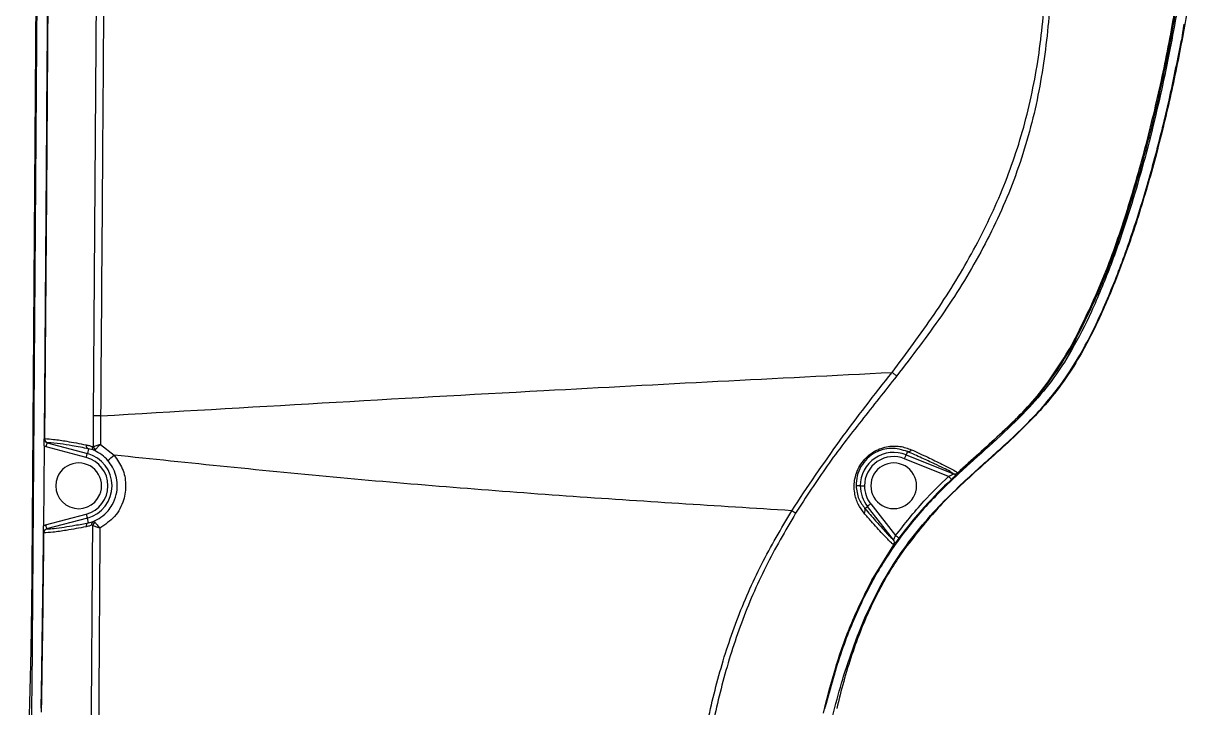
# Model space of a CAD drawing. Header units: millimetres. Extents: x -356 to 237, y 0 to 365.
# Drawn here: x 102.65 to 108.21, y 65.17 to 68.41 of the extents above; entities that cross this region are included whole.
import ezdxf

# ---------------------------------------------------------------- set-up
doc = ezdxf.new("R2010")
doc.units = ezdxf.units.MM

msp = doc.modelspace()

# ---------------------------------------------------------------- linework, layer by layer
at = {"color": 7, "linetype": 'Continuous', "lineweight": 25}
for p, q in [((102.7278, 71.3664), (102.6841, 65.2576)), ((102.6861, 65.8279), (102.7172, 70.1746)), ((102.977, 66.5539), (102.993, 68.8007)), ((102.9759, 66.4088), (102.977, 66.5539)), ((102.7433, 66.4451), (102.7444, 66.4458)), ((102.7589, 66.4267), (102.7579, 66.426)), ((102.7579, 66.426), (102.9473, 66.3752)), ((103.0094, 66.4187), (103.0739, 66.3676)), ((102.7423, 66.4115), (102.7396, 66.0329)), ((102.9422, 66.3562), (102.7528, 66.407)), ((102.9533, 66.3975), (102.9473, 66.3752)), ((102.9789, 66.3904), (102.9533, 66.3975)), ((106.8299, 66.3846), (106.8237, 66.3691)), ((106.8237, 66.3691), (107.0471, 66.2792)), ((107.0243, 66.2671), (106.8164, 66.3509)), ((106.6065, 66.2224), (106.5865, 66.2224)), ((106.6065, 66.2224), (106.6262, 66.2224)), ((106.6556, 66.1371), (106.7734, 65.9866)), ((102.7496, 66.0371), (102.9422, 66.0887)), ((106.628, 66.1154), (106.6401, 66.1249)), ((106.7639, 65.9669), (106.6401, 66.1249)), ((102.9473, 66.0697), (102.7547, 66.0181)), ((102.9532, 66.0477), (102.9473, 66.0697)), ((102.9532, 66.0477), (102.9759, 66.0538)), ((102.7401, 65.9992), (102.74, 65.9981)), ((106.6613, 65.7756), (106.7648, 65.9434)), ((106.7651, 65.9435), (106.6619, 65.7758)), ((102.6861, 65.8279), (102.6882, 65.8288))]:
    msp.add_line(p, q, dxfattribs=at)
at = {"color": 7, "linetype": 'Continuous', "lineweight": 25, "flags": 128}
for points in [[(102.7618, 68.7594), (102.7535, 67.6021), (102.7493, 67.0235), (102.7449, 66.4457)], [(108.1379, 68.4087), (108.1319, 68.3678), (108.1267, 68.3329)], [(106.7568, 66.7597), (106.7599, 66.7573), (106.7629, 66.755), (106.7659, 66.7527), (106.7688, 66.7505), (106.7716, 66.7484), (106.7742, 66.7464), (106.7767, 66.7445), (106.7789, 66.7428)], [(103.0102, 66.5537), (103.0053, 66.5537), (103.0005, 66.5538), (102.9958, 66.5538), (102.9913, 66.5538), (102.9871, 66.5538), (102.9833, 66.5539), (102.9799, 66.5539), (102.977, 66.5539)], [(102.7528, 66.407), (102.7537, 66.4106), (102.7547, 66.4141), (102.7555, 66.4173), (102.7563, 66.4202), (102.7569, 66.4225), (102.7574, 66.4243), (102.7577, 66.4255), (102.7579, 66.426)], [(102.9422, 66.3562), (102.9432, 66.3598), (102.9441, 66.3633), (102.945, 66.3665), (102.9457, 66.3694), (102.9464, 66.3718), (102.9469, 66.3736), (102.9472, 66.3747), (102.9473, 66.3752)], [(106.8164, 66.3509), (106.8178, 66.3544), (106.8191, 66.3577), (106.8204, 66.3608), (106.8215, 66.3636), (106.8224, 66.3658), (106.8231, 66.3676), (106.8235, 66.3687), (106.8237, 66.3691)], [(107.0379, 66.2529), (107.0375, 66.2533), (107.0367, 66.2541), (107.0354, 66.2555), (107.0337, 66.2573), (107.0317, 66.2594), (107.0294, 66.2618), (107.0269, 66.2644), (107.0243, 66.2671)], [(106.6556, 66.1371), (106.6526, 66.1347), (106.6498, 66.1325), (106.6472, 66.1305), (106.6448, 66.1286), (106.6429, 66.1271), (106.6414, 66.126), (106.6405, 66.1252), (106.6401, 66.1249)], [(102.9422, 66.0887), (102.9432, 66.0851), (102.9441, 66.0816), (102.945, 66.0783), (102.9457, 66.0755), (102.9464, 66.0731), (102.9469, 66.0713), (102.9472, 66.0702), (102.9473, 66.0697)], [(102.7496, 66.0371), (102.7506, 66.0335), (102.7515, 66.03), (102.7524, 66.0267), (102.7532, 66.0239), (102.7538, 66.0215), (102.7543, 66.0197), (102.7546, 66.0186), (102.7547, 66.0181)], [(106.7893, 65.975), (106.7889, 65.9753), (106.7879, 65.976), (106.7864, 65.9771), (106.7844, 65.9785), (106.782, 65.9803), (106.7794, 65.9823), (106.7764, 65.9844), (106.7734, 65.9866)]]:
    msp.add_lwpolyline(points, dxfattribs=at)
at = {"color": 7, "linetype": 'Continuous', "lineweight": 25}
for centre, radius, start, end in [((107.489, 66.6764), 0.2413, 59.7415, 60.7307), ((102.7641, 66.4457), 0.0197, 179.6473, 254.9302), ((102.7645, 66.4456), 0.0196, 179.5627, 254.3943), ((102.9593, 66.4147), 0.0182, 174.5245, 250.7164), ((102.9064, 66.2224), 0.1581, 285.0005, 74.9995), ((102.987, 66.4057), 0.0173, 171.0415, 241.8925), ((102.9994, 66.4131), 0.0239, 190.2179, 234.6121), ((102.7077, 66.7741), 0.5472, 307.9509, 312.0115), ((106.7646, 66.2224), 0.1581, 68.0654, 179.9999), ((106.7646, 66.2224), 0.1385, 68.065, 180.0006), ((106.8335, 66.4009), 0.0167, 257.5126, 333.2462), ((102.9064, 66.2224), 0.1083, 337.4772, 157.4775), ((102.9064, 66.2224), 0.1385, 284.9995, 75.0005), ((106.7646, 66.2224), 0.1083, 337.4767, 157.4776), ((102.9064, 66.2224), 0.1083, 157.4777, 337.4771), ((106.7646, 66.2224), 0.1083, 157.4767, 337.4776), ((107.054, 66.2986), 0.0197, 248.2423, 312.8676), ((107.0541, 66.2986), 0.0197, 248.1231, 312.8813), ((107.0544, 66.2975), 0.0197, 248.1217, 312.8898), ((106.7646, 66.2224), 0.1581, 179.9992, 218.0672), ((106.7646, 66.2224), 0.1385, 180.0019, 218.0622), ((106.5388, 66.5198), 0.4885, 238.273, 240.7967), ((106.6127, 66.1064), 0.0178, 311.4785, 30.7408), ((102.9592, 66.0305), 0.0183, 109.3264, 186.8166), ((102.9839, 66.0381), 0.0176, 117.1096, 189.7559), ((102.9971, 66.0294), 0.0244, 124.8985, 168.6359), ((102.7601, 65.9992), 0.0196, 105.5919, 180.5787), ((106.7483, 65.9548), 0.0197, 324.4894, 37.7331), ((106.7485, 65.9546), 0.0198, 325.3661, 37.5794), ((106.7489, 65.9546), 0.0196, 325.6035, 38.3817), ((106.6611, 65.7767), 0.00113, 280.3319, 311.3569)]:
    msp.add_arc(centre, radius, start, end, dxfattribs=at)
for points, knots in [([(106.7568, 66.7597), (106.8243, 66.8502), (106.9593, 67.0309), (107.1375, 67.3179), (107.2847, 67.6212), (107.3925, 67.941), (107.4589, 68.2721), (107.4867, 68.608), (107.5609, 69.4449), (107.6347, 70.2699), (107.7031, 71.0833), (107.7348, 71.382), (107.7383, 71.6849), (107.6997, 71.9866), (107.6226, 72.2818), (107.5079, 72.5645), (107.3574, 72.8298), (107.1737, 73.0738), (106.9604, 73.2918), (106.7204, 73.4801), (106.458, 73.6362), (106.1776, 73.7556), (105.8839, 73.8407), (105.6824, 73.8643), (105.5814, 73.8762)], [0, 0, 0, 0, 0.040049, 0.080022, 0.119662, 0.15941, 0.199404, 0.239163, 0.278913, 0.497538, 0.533029, 0.56852, 0.604113, 0.64022, 0.676108, 0.712057, 0.74817, 0.784014, 0.820127, 0.856075, 0.891961, 0.928112, 0.963965, 1, 1, 1, 1]), ([(105.5835, 73.9033), (105.673, 73.8928), (105.8512, 73.8719), (106.1122, 73.8023), (106.3639, 73.706), (106.6028, 73.5811), (106.8261, 73.4302), (107.0309, 73.2551), (107.2145, 73.0579), (107.3749, 72.8414), (107.5099, 72.6083), (107.6176, 72.3612), (107.6967, 72.1036), (107.7457, 71.8389), (107.7653, 71.5712), (107.7506, 71.3059), (107.7254, 71.0437), (107.6602, 70.2832), (107.5923, 69.4949), (107.5178, 68.6787), (107.4929, 68.3309), (107.4367, 67.9843), (107.3328, 67.6466), (107.1825, 67.3258), (106.9951, 67.0243), (106.8509, 66.8365), (106.7789, 66.7428)], [0, 0, 0, 0, 0.031708, 0.0632, 0.094889, 0.126548, 0.158007, 0.189678, 0.221312, 0.252768, 0.284449, 0.316077, 0.347541, 0.379248, 0.41076, 0.441917, 0.472769, 0.503619, 0.710934, 0.751657, 0.7925, 0.833821, 0.875118, 0.916614, 0.958341, 1, 1, 1, 1]), ([(108.1649, 68.9409), (108.1544, 68.837), (108.1315, 68.6107), (108.0684, 68.2552), (107.9832, 67.8735), (107.8878, 67.5373), (107.792, 67.2618), (107.7058, 67.0536), (107.6146, 66.8717), (107.5163, 66.7197), (107.4021, 66.5846), (107.2704, 66.4578), (107.1217, 66.3265), (106.9686, 66.184), (106.8292, 66.0279), (106.7076, 65.854), (106.6041, 65.6616), (106.5107, 65.433), (106.4645, 65.2648), (106.4398, 65.1749)], [0, 0, 0, 0, 0.073632, 0.160427, 0.254544, 0.349495, 0.406756, 0.460249, 0.50839, 0.550075, 0.587673, 0.632921, 0.678952, 0.727587, 0.780471, 0.826234, 0.876995, 0.934303, 1, 1, 1, 1]), ([(108.2121, 68.9367), (108.2027, 68.8409), (108.1837, 68.6491), (108.1361, 68.363), (108.0787, 68.078), (108.0102, 67.7959), (107.9306, 67.5176), (107.8448, 67.2664), (107.7532, 67.0432), (107.6678, 66.8707), (107.5801, 66.7296), (107.494, 66.6175), (107.3648, 66.4786), (107.1877, 66.3214), (106.9772, 66.1319), (106.8627, 65.9837), (106.8058, 65.9101)], [0, 0, 0, 0, 0.083856, 0.167954, 0.25251, 0.337132, 0.420822, 0.504668, 0.568235, 0.630952, 0.672116, 0.712834, 0.753911, 0.837197, 0.919115, 1, 1, 1, 1]), ([(102.7444, 66.4458), (102.7455, 66.5896), (102.7479, 66.8775), (102.7509, 67.3092), (102.7554, 67.9366), (102.7588, 68.42), (102.7612, 68.7594)], [0, 0, 0, 0, 0.186488, 0.373191, 0.559899, 1, 1, 1, 1]), ([(103.0263, 68.7912), (103.0233, 68.3735), (103.0178, 67.6277), (103.0125, 66.8819), (103.0102, 66.5537)], [0, 0, 0, 0, 0.56, 1, 1, 1, 1]), ([(107.6069, 66.8869), (107.6559, 66.9853), (107.7532, 67.1812), (107.8608, 67.491), (107.953, 67.8041), (108.0292, 68.1215), (108.0934, 68.4418), (108.1226, 68.6574), (108.1372, 68.7653)], [0, 0, 0, 0, 0.1679751, 0.3343199, 0.5006589, 0.6672079, 0.8334897, 1, 1, 1, 1]), ([(108.1409, 68.7648), (108.1262, 68.6569), (108.0969, 68.4412), (108.033, 68.1207), (107.9572, 67.803), (107.8652, 67.4896), (107.7579, 67.1792), (107.6598, 66.9833), (107.6105, 66.8848)], [0, 0, 0, 0, 0.166437, 0.332655, 0.499157, 0.665483, 0.831867, 1, 1, 1, 1]), ([(106.5232, 65.3072), (106.547, 65.3806), (106.592, 65.519), (106.6781, 65.7073), (106.7713, 65.8681), (106.8712, 66.0051), (106.9752, 66.1232), (107.0998, 66.2459), (107.2459, 66.3752), (107.4093, 66.525), (107.5504, 66.6863), (107.6661, 66.87), (107.764, 67.0716), (107.8551, 67.3008), (107.9379, 67.5495), (108.0112, 67.8092), (108.0751, 68.0711), (108.1097, 68.2465), (108.1267, 68.3329)], [0, 0, 0, 0, 0.06607, 0.124564, 0.177092, 0.225066, 0.269644, 0.311764, 0.374867, 0.436804, 0.501641, 0.55779, 0.622304, 0.693442, 0.769026, 0.846825, 0.924582, 1, 1, 1, 1]), ([(107.0675, 66.2842), (107.1338, 66.3439), (107.2674, 66.4641), (107.4633, 66.6538), (107.559, 66.8091), (107.6069, 66.8869)], [0, 0, 0, 0, 0.329659, 0.664046, 1, 1, 1, 1]), ([(107.6105, 66.8848), (107.5619, 66.8072), (107.4648, 66.6525), (107.2675, 66.464), (107.1339, 66.3438), (107.0675, 66.2841)], [0, 0, 0, 0, 0.336354, 0.670625, 1, 1, 1, 1]), ([(103.0102, 66.5537), (103.7095, 66.5947), (104.9581, 66.6679), (106.2072, 66.7317), (106.7568, 66.7597)], [0, 0, 0, 0, 0.56, 1, 1, 1, 1]), ([(106.2819, 66.1043), (106.3569, 66.2165), (106.5069, 66.4409), (106.6735, 66.6534), (106.7568, 66.7597)], [0, 0, 0, 0, 0.499807, 1, 1, 1, 1]), ([(106.7789, 66.7428), (106.7231, 66.6722), (106.6116, 66.5314), (106.4462, 66.319), (106.349, 66.1685), (106.3004, 66.0934)], [0, 0, 0, 0, 0.3345, 0.667645, 1, 1, 1, 1]), ([(103.0102, 66.5537), (103.0101, 66.5285), (103.0098, 66.4835), (103.0095, 66.4385), (103.0094, 66.4187)], [0, 0, 0, 0, 0.560018, 1, 1, 1, 1]), ([(102.7423, 66.4115), (102.7423, 66.4145), (102.7424, 66.4207), (102.7427, 66.4319), (102.743, 66.4401), (102.7433, 66.4451)], [0, 0, 0, 0, 0.273896, 0.55274, 1, 1, 1, 1]), ([(102.7433, 66.4451), (102.7435, 66.443), (102.7438, 66.4387), (102.747, 66.4329), (102.7517, 66.4282), (102.7558, 66.4267), (102.7579, 66.426)], [0, 0, 0, 0, 0.247454, 0.496515, 0.747292, 1, 1, 1, 1]), ([(102.7444, 66.4458), (102.7444, 66.4458), (102.7446, 66.4458), (102.7448, 66.4458), (102.7449, 66.4457)], [0, 0, 0, 0, 0.409406, 1, 1, 1, 1]), ([(102.7449, 66.4457), (102.7591, 66.4447), (102.7942, 66.4422), (102.8597, 66.4322), (102.9107, 66.4223), (102.9412, 66.4164)], [0, 0, 0, 0, 0.215376, 0.53118, 1, 1, 1, 1]), ([(102.7592, 66.4267), (102.7591, 66.4267), (102.7591, 66.4267), (102.759, 66.4267), (102.7589, 66.4267)], [0, 0, 0, 0, 0.697184, 1, 1, 1, 1]), ([(102.9533, 66.3975), (102.9273, 66.4026), (102.8826, 66.4114), (102.818, 66.422), (102.7791, 66.4251), (102.7592, 66.4267)], [0, 0, 0, 0, 0.40416, 0.695706, 1, 1, 1, 1]), ([(102.9412, 66.4164), (102.9465, 66.4153), (102.9562, 66.4131), (102.9657, 66.4098), (102.9699, 66.4084)], [0, 0, 0, 0, 0.546602, 1, 1, 1, 1]), ([(102.9759, 66.4088), (102.9782, 66.4095), (102.9831, 66.4109), (102.9911, 66.4133), (103, 66.4159), (103.0062, 66.4178), (103.0094, 66.4187)], [0, 0, 0, 0, 0.198729, 0.442535, 0.714336, 1, 1, 1, 1]), ([(103.0094, 66.4187), (103.007, 66.4164), (103.0025, 66.4118), (102.9962, 66.4051), (102.9906, 66.399), (102.9871, 66.3953), (102.9856, 66.3936)], [0, 0, 0, 0, 0.2874, 0.559716, 0.802881, 1, 1, 1, 1]), ([(102.7528, 66.407), (102.7507, 66.4076), (102.7471, 66.4087), (102.7438, 66.4106), (102.7423, 66.4115)], [0, 0, 0, 0, 0.5599804, 1, 1, 1, 1]), ([(102.9699, 66.4084), (102.9711, 66.4081), (102.9731, 66.4075), (102.9751, 66.4084), (102.9759, 66.4088)], [0, 0, 0, 0, 0.55004, 1, 1, 1, 1]), ([(102.9856, 66.3936), (102.9845, 66.3924), (102.9826, 66.3904), (102.9799, 66.3904), (102.9789, 66.3904)], [0, 0, 0, 0, 0.601993, 1, 1, 1, 1]), ([(103.0442, 66.3426), (103.035, 66.3521), (103.016, 66.3717), (102.9916, 66.384), (102.9789, 66.3904)], [0, 0, 0, 0, 0.480155, 1, 1, 1, 1]), ([(103.0739, 66.3676), (103.0885, 66.3469), (103.1178, 66.3056), (103.1325, 66.2295), (103.122, 66.1498), (103.0815, 66.072), (103.0317, 66.0389), (103.0068, 66.0223)], [0, 0, 0, 0, 0.18677, 0.373522, 0.560167, 0.779938, 1, 1, 1, 1]), ([(106.2819, 66.1043), (105.9259, 66.1265), (105.2131, 66.1709), (104.1434, 66.2558), (103.4308, 66.3303), (103.0739, 66.3676)], [0, 0, 0, 0, 0.33237, 0.665568, 1, 1, 1, 1]), ([(106.6245, 66.093), (106.6145, 66.1066), (106.5932, 66.1355), (106.5763, 66.1921), (106.5771, 66.2467), (106.5906, 66.2922), (106.6086, 66.3263), (106.6334, 66.3564), (106.6634, 66.3805), (106.6963, 66.3976), (106.7395, 66.4105), (106.7925, 66.4133), (106.8305, 66.3998), (106.8484, 66.3933)], [0, 0, 0, 0, 0.096564, 0.206798, 0.334876, 0.40619, 0.480236, 0.555895, 0.630342, 0.701585, 0.768703, 0.890417, 1, 1, 1, 1]), ([(106.8299, 66.3846), (106.804, 66.3923), (106.7656, 66.4039), (106.7135, 66.3949), (106.6746, 66.3796), (106.6378, 66.3529), (106.608, 66.3146), (106.589, 66.2699), (106.5873, 66.2382), (106.5865, 66.2224)], [0, 0, 0, 0, 0.229025, 0.3405, 0.449127, 0.588772, 0.727366, 0.864558, 1, 1, 1, 1]), ([(107.0467, 66.2803), (107.0418, 66.2836), (107.0273, 66.2933), (106.9971, 66.3075), (106.9526, 66.329), (106.8955, 66.3551), (106.8526, 66.3744), (106.8299, 66.3846)], [0, 0, 0, 0, 0.073493, 0.218194, 0.414128, 0.689576, 1, 1, 1, 1]), ([(106.8484, 66.3933), (106.8743, 66.3815), (106.9226, 66.3593), (106.9873, 66.3278), (107.0355, 66.305), (107.0594, 66.2894), (107.0675, 66.2842)], [0, 0, 0, 0, 0.3484243, 0.6510392, 0.8825134, 1, 1, 1, 1]), ([(102.9759, 66.0538), (102.9881, 66.0598), (103.0141, 66.0725), (103.0439, 66.1004), (103.0694, 66.1364), (103.086, 66.1784), (103.091, 66.2266), (103.0843, 66.2709), (103.0688, 66.3105), (103.0522, 66.3321), (103.0442, 66.3426)], [0, 0, 0, 0, 0.117709, 0.250005, 0.348287, 0.500141, 0.635689, 0.764196, 0.885638, 1, 1, 1, 1]), ([(106.7734, 65.9866), (106.8169, 66.042), (106.8946, 66.1409), (106.9847, 66.2286), (107.0243, 66.2671)], [0, 0, 0, 0, 0.5598816, 1, 1, 1, 1]), ([(107.0379, 66.2529), (106.9951, 66.2111), (106.9059, 66.1242), (106.8292, 66.026), (106.7893, 65.975)], [0, 0, 0, 0, 0.4802071, 1, 1, 1, 1]), ([(107.0243, 66.2671), (107.0274, 66.2686), (107.0324, 66.2711), (107.0386, 66.2742), (107.0426, 66.2763), (107.0449, 66.2777), (107.0465, 66.2785), (107.0469, 66.279), (107.0471, 66.2792)], [0, 0, 0, 0, 0.393299, 0.652925, 0.804835, 0.913444, 0.97808, 1, 1, 1, 1]), ([(107.0678, 66.283), (107.0676, 66.2827), (107.067, 66.2816), (107.0651, 66.2797), (107.0623, 66.2767), (107.0568, 66.2712), (107.0486, 66.2631), (107.0416, 66.2564), (107.0379, 66.2529)], [0, 0, 0, 0, 0.025432, 0.089638, 0.188713, 0.317497, 0.637193, 1, 1, 1, 1]), ([(107.0468, 66.2803), (107.0468, 66.2803), (107.0468, 66.2803), (107.0468, 66.2803), (107.0467, 66.2803)], [0, 0, 0, 0, 0.509381, 1, 1, 1, 1]), ([(107.0471, 66.2792), (107.047, 66.2794), (107.0469, 66.2798), (107.0468, 66.2801), (107.0468, 66.2803)], [0, 0, 0, 0, 0.560052, 1, 1, 1, 1]), ([(107.0675, 66.2842), (107.0675, 66.2842), (107.0675, 66.2841), (107.0675, 66.2841), (107.0675, 66.2841)], [0, 0, 0, 0, 0.646121, 1, 1, 1, 1]), ([(107.0675, 66.2841), (107.0676, 66.2839), (107.0677, 66.2836), (107.0678, 66.2832), (107.0678, 66.283)], [0, 0, 0, 0, 0.560125, 1, 1, 1, 1]), ([(106.5865, 66.2224), (106.5891, 66.201), (106.594, 66.1617), (106.6174, 66.1299), (106.628, 66.1154)], [0, 0, 0, 0, 0.545697, 1, 1, 1, 1]), ([(105.7984, 63.9255), (105.7982, 64.0134), (105.7977, 64.1932), (105.8038, 64.4667), (105.8257, 64.7462), (105.8659, 65.0278), (105.9283, 65.3089), (106.0173, 65.5852), (106.1336, 65.853), (106.2324, 66.0204), (106.2819, 66.1043)], [0, 0, 0, 0, 0.116392, 0.238086, 0.362075, 0.487398, 0.614355, 0.742896, 0.871131, 1, 1, 1, 1]), ([(106.3004, 66.0934), (106.2514, 66.0093), (106.1537, 65.8418), (106.0393, 65.5738), (105.9521, 65.2981), (105.8911, 65.0176), (105.8524, 64.7369), (105.8322, 64.4583), (105.8282, 64.186), (105.8299, 64.0071), (105.8307, 63.9197)], [0, 0, 0, 0, 0.129214, 0.257493, 0.386027, 0.512973, 0.63834, 0.762331, 0.883841, 1, 1, 1, 1]), ([(106.7643, 65.9434), (106.7608, 65.9461), (106.7509, 65.9539), (106.7338, 65.9716), (106.7111, 65.9951), (106.6851, 66.024), (106.656, 66.0567), (106.6355, 66.0803), (106.6245, 66.093)], [0, 0, 0, 0, 0.064955, 0.184766, 0.3588, 0.543405, 0.753266, 1, 1, 1, 1]), ([(106.628, 66.1154), (106.6448, 66.096), (106.6755, 66.0603), (106.7155, 66.016), (106.7433, 65.9852), (106.7583, 65.9718), (106.7639, 65.9669)], [0, 0, 0, 0, 0.382953, 0.701098, 0.889506, 1, 1, 1, 1]), ([(102.7396, 66.0329), (102.7414, 66.0338), (102.7446, 66.0356), (102.7481, 66.0366), (102.7496, 66.0371)], [0, 0, 0, 0, 0.559892, 1, 1, 1, 1]), ([(102.74, 65.9981), (102.74, 65.9983), (102.74, 65.9986), (102.7401, 65.999), (102.7401, 65.9992), (102.7401, 65.9994), (102.7399, 66.0043), (102.7397, 66.0123), (102.7396, 66.0234), (102.7396, 66.0297), (102.7396, 66.0329)], [0, 0, 0, 0, 0.016703, 0.031324, 0.033971, 0.037007, 0.044291, 0.454859, 0.728282, 1, 1, 1, 1]), ([(102.941, 66.0283), (102.9099, 66.0223), (102.8578, 66.0124), (102.7909, 66.0024), (102.755, 66), (102.7405, 65.999)], [0, 0, 0, 0, 0.468689, 0.78512, 1, 1, 1, 1]), ([(102.7549, 66.0181), (102.7666, 66.0188), (102.7945, 66.0206), (102.839, 66.0268), (102.8934, 66.0359), (102.9317, 66.0435), (102.9532, 66.0477)], [0, 0, 0, 0, 0.1759404, 0.417273, 0.672242, 1, 1, 1, 1]), ([(102.9665, 66.0352), (102.9618, 66.0336), (102.9534, 66.0309), (102.9447, 66.0291), (102.941, 66.0283)], [0, 0, 0, 0, 0.571118, 1, 1, 1, 1]), ([(102.9585, 63.9207), (102.9592, 64.0298), (102.9607, 64.2534), (102.9631, 64.5955), (102.9656, 64.9487), (102.9681, 65.3084), (102.9705, 65.6707), (102.9723, 65.9129), (102.9732, 66.0342)], [0, 0, 0, 0, 0.154988, 0.317343, 0.485645, 0.656319, 0.827822, 1, 1, 1, 1]), ([(102.9732, 66.0342), (102.972, 66.0348), (102.9699, 66.036), (102.9675, 66.0354), (102.9665, 66.0352)], [0, 0, 0, 0, 0.573161, 1, 1, 1, 1]), ([(103.0068, 66.0223), (103.0036, 66.0233), (102.9973, 66.0253), (102.9883, 66.0284), (102.9803, 66.0313), (102.9754, 66.0333), (102.9732, 66.0342)], [0, 0, 0, 0, 0.283212, 0.554327, 0.798979, 1, 1, 1, 1]), ([(102.9759, 66.0538), (102.977, 66.0537), (102.9801, 66.0534), (102.982, 66.0509), (102.9831, 66.0493)], [0, 0, 0, 0, 0.373948, 1, 1, 1, 1]), ([(102.9831, 66.0493), (102.9846, 66.0474), (102.988, 66.0432), (102.9936, 66.0367), (102.9999, 66.0295), (103.0045, 66.0247), (103.0068, 66.0223)], [0, 0, 0, 0, 0.203381, 0.448633, 0.718848, 1, 1, 1, 1]), ([(102.7289, 65.1698), (102.7313, 65.3241), (102.7356, 65.6002), (102.7387, 65.8763), (102.74, 65.9981)], [0, 0, 0, 0, 0.55887, 1, 1, 1, 1]), ([(102.7405, 65.999), (102.7387, 65.8399), (102.7355, 65.5568), (102.731, 65.2737), (102.7291, 65.1497)], [0, 0, 0, 0, 0.56206, 1, 1, 1, 1]), ([(102.7547, 66.0181), (102.7527, 66.0173), (102.7486, 66.0158), (102.7439, 66.0113), (102.7407, 66.0056), (102.7403, 66.0013), (102.7401, 65.9992)], [0, 0, 0, 0, 0.250732, 0.501027, 0.750609, 1, 1, 1, 1]), ([(102.7405, 65.999), (102.7404, 65.999), (102.7403, 65.9991), (102.7401, 65.9992), (102.7401, 65.9992)], [0, 0, 0, 0, 0.6451198, 1, 1, 1, 1]), ([(102.7547, 66.0181), (102.7547, 66.0181), (102.7548, 66.0181), (102.7548, 66.0181), (102.7549, 66.0181)], [0, 0, 0, 0, 0.51723, 1, 1, 1, 1]), ([(103.0068, 66.0223), (103.006, 65.9023), (103.0044, 65.6626), (103.0022, 65.3037), (102.9999, 64.9472), (102.9976, 64.5966), (102.9953, 64.2564), (102.9938, 64.0339), (102.9931, 63.9251)], [0, 0, 0, 0, 0.171721, 0.34288, 0.513354, 0.681682, 0.84437, 1, 1, 1, 1]), ([(106.7643, 65.9667), (106.7645, 65.967), (106.765, 65.9676), (106.7661, 65.97), (106.7679, 65.9738), (106.7705, 65.9797), (106.7723, 65.984), (106.7734, 65.9866)], [0, 0, 0, 0, 0.040071, 0.112879, 0.358644, 0.613632, 1, 1, 1, 1]), ([(106.7893, 65.975), (106.7866, 65.9713), (106.7814, 65.9643), (106.7744, 65.955), (106.7692, 65.9481), (106.7662, 65.9447), (106.7651, 65.9435)], [0, 0, 0, 0, 0.346521, 0.652565, 0.880782, 1, 1, 1, 1]), ([(106.7639, 65.9669), (106.7639, 65.9668), (106.764, 65.9668), (106.7642, 65.9667), (106.7642, 65.9667)], [0, 0, 0, 0, 0.573087, 1, 1, 1, 1]), ([(106.7642, 65.9667), (106.7642, 65.9667), (106.7643, 65.9667), (106.7643, 65.9667), (106.7643, 65.9667)], [0, 0, 0, 0, 0.572201, 1, 1, 1, 1]), ([(106.7648, 65.9434), (106.7647, 65.9433), (106.7646, 65.9433), (106.7644, 65.9434), (106.7643, 65.9434)], [0, 0, 0, 0, 0.593457, 1, 1, 1, 1]), ([(106.7651, 65.9435), (106.7651, 65.9434), (106.765, 65.9434), (106.7649, 65.9434), (106.7648, 65.9434)], [0, 0, 0, 0, 0.548168, 1, 1, 1, 1]), ([(106.8058, 65.9101), (106.7866, 65.8814), (106.7476, 65.8231), (106.6969, 65.7327), (106.651, 65.6393), (106.6073, 65.5369), (106.5655, 65.4219), (106.5267, 65.2962), (106.5053, 65.2103), (106.4946, 65.1676)], [0, 0, 0, 0, 0.127805, 0.259841, 0.383587, 0.513157, 0.672139, 0.836663, 1, 1, 1, 1]), ([(102.6452, 64.7385), (102.6478, 64.7493), (102.6566, 64.7863), (102.6603, 64.8681), (102.6687, 64.9962), (102.6739, 65.1509), (102.6787, 65.319), (102.6821, 65.4867), (102.6847, 65.6576), (102.6857, 65.7717), (102.6861, 65.8279)], [0, 0, 0, 0, 0.030318, 0.10448, 0.224105, 0.383838, 0.530012, 0.686379, 0.845305, 1, 1, 1, 1]), ([(106.4317, 65.1452), (106.4502, 65.2179), (106.4871, 65.3631), (106.5613, 65.5753), (106.6281, 65.709), (106.6613, 65.7756)], [0, 0, 0, 0, 0.33415, 0.668378, 1, 1, 1, 1]), ([(106.6619, 65.7758), (106.6301, 65.7123), (106.5662, 65.5848), (106.4942, 65.3826), (106.4579, 65.2442), (106.4398, 65.1749)], [0, 0, 0, 0, 0.331643, 0.665631, 1, 1, 1, 1]), ([(106.4474, 64.999), (106.4582, 65.0506), (106.4798, 65.1543), (106.5087, 65.2561), (106.5232, 65.3072)], [0, 0, 0, 0, 0.498151, 1, 1, 1, 1]), ([(102.6841, 65.2576), (102.6836, 65.2015), (102.6825, 65.0894), (102.6789, 64.9288), (102.6747, 64.7955), (102.669, 64.6994), (102.6658, 64.6423), (102.6605, 64.6147), (102.6588, 64.6057)], [0, 0, 0, 0, 0.258214, 0.515091, 0.738052, 0.870802, 0.958054, 1, 1, 1, 1]), ([(106.4398, 65.1749), (106.4394, 65.1737), (106.4388, 65.1712), (106.4382, 65.1687), (106.4379, 65.1674)], [0, 0, 0, 0, 0.499504, 1, 1, 1, 1])]:
    msp.add_open_spline(points, degree=3, knots=knots, dxfattribs=at)

doc.saveas('drawing.dxf')
